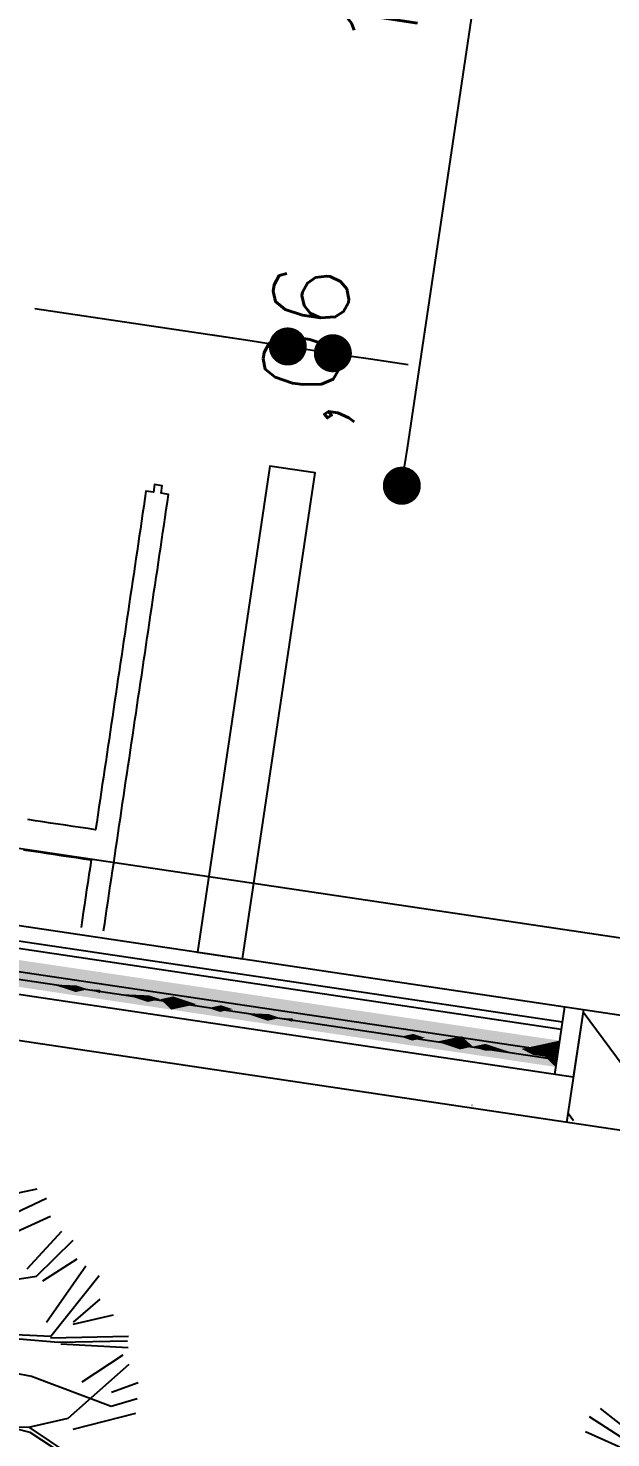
# Model space of a CAD drawing. Header units: millimetres. Extents: x 338 to 506, y 179 to 335.
# Drawn here: x 403.152 to 403.919, y 291.428 to 293.28 of the extents above; entities that cross this region are included whole.
import ezdxf

# ---------------------------------------------------------------- set-up
doc = ezdxf.new("R2010")
doc.units = ezdxf.units.MM
doc.linetypes.add('CENTER', pattern=[2, 1.25, -0.25, 0.25, -0.25])
doc.linetypes.add('DASHED2', pattern=[0.375, 0.25, -0.125])
for name, color, linetype in [('EJES_DE_COLUMNA', 255, 'DASHED2'), ('MOBILIARIO_URBANO', 51, 'Continuous'), ('MUROS', 32, 'Continuous'), ('REJAS', 151, 'Continuous'), ('SEÑALIZACIÓN', 41, 'Continuous')]:
    doc.layers.add(name, color=color, linetype=linetype)
doc.styles.add('NOTAS', font='simplex.shx')
doc.styles.get("Standard").update_dxf_attribs({"font": 'ARIALUNI.ttf'})
doc.dimstyles.new('ROMANS', dxfattribs={"dimtxt": 0.1, "dimasz": 0.05, "dimexe": 0.04, "dimexo": 0.5, "dimgap": 0.05, "dimtad": 1, "dimtih": 1, "dimtoh": 1, "dimdec": 4, "dimzin": 5, "dimdsep": 46, "dimtxsty": 'Standard', "dimsah": 1, "dimcen": 0.05, "dimse1": 1, "dimse2": 1, "dimclrd": 7, "dimclre": 7, "dimclrt": 7, "dimadec": 0, "dimazin": 0, "dimtfac": 1, "dimtdec": 4, "dimtix": 1, "dimtmove": 2, "dimatfit": 3, "dimfxl": 1, "dimtolj": 1, "dimarcsym": 0})

# ---------------------------------------------------------------- blocks, each defined once
blk = doc.blocks.new('ARPLS022')
at = {"color": 0, "linetype": 'ByBlock'}
for p, q in [((0.1437, 0.4006), (0.1615, 0.4638)), ((0.1474, 0.3862), (0.1817, 0.4612)), ((0.1717, 0.4083), (0.1944, 0.4485)), ((0.1306, -0.2305), (0.1262, -0.3379)), ((0.2336, -0.2499), (0.2572, -0.3251)), ((0.3484, -0.2485), (0.3711, -0.3091)), ((0.051, -0.2735), (0.0596, -0.3444)), ((0.3303, -0.2778), (0.3604, -0.323)), ((0.1756, -0.2907), (0.1821, -0.3552)), ((0.3054, -0.2813), (0.3382, -0.3317)), ((0.1714, -0.2993), (0.1756, -0.3659)), ((0.2652, -0.3116), (0.3206, -0.3493)), ((0.0554, -0.3272), (0.0532, -0.3465)), ((0.2572, -0.3251), (0.311, -0.3659)), ((0.0532, -0.3465), (0.0295, -0.3981)), ((0.0596, -0.3444), (0.0318, -0.4024)), ((0.0596, -0.3444), (0.079, -0.3938)), ((0.1262, -0.3379), (0.1026, -0.4476)), ((0.1995, -0.347), (0.2802, -0.3872)), ((0.2524, -0.3343), (0.2878, -0.3748)), ((0.1821, -0.4583), (0.1735, -0.3701)), ((0.1756, -0.3659), (0.1907, -0.4562)), ((0.18, -0.3552), (0.1971, -0.4562)), ((0.1821, -0.3552), (0.2702, -0.4067)), ((0.202, -0.3821), (0.2221, -0.4328)), ((0.2046, -0.3821), (0.2397, -0.4124)), ((0.0656, -0.4025), (0.0984, -0.4807)), ((0.079, -0.3938), (0.1607, -0.4626)), ((0.1287, -0.4051), (0.1717, -0.4529)), ((0.1026, -0.4476), (0.1176, -0.4798)), ((0.1211, -0.4453), (0.1389, -0.4781))]:
    blk.add_line(p, q, dxfattribs=at)
blk = doc.blocks.new('ACCESO_P')
at = {"color": 3}
for p in [(2.60943, 3.73866), (2.60943, 2.20543)]:
    blk.add_blockref('ARPLS022', p, dxfattribs=at)
blk = doc.blocks.new('*U403')
at = {"layer": 'REJAS', "color": 18, "linetype": 'Continuous', "extrusion": (0, 0, -1)}
for points in [[(-3003.3395, 1979.3125), (-3003.3308, 1979.0568), (-3003.3308, 1979.5682)], [(-3003.3483, 1979.0568), (-3003.3658, 1979.5682), (-3003.3658, 1978.5454)], [(-3003.3417, 1979.2486), (-3003.3373, 1979.2486), (-3003.3395, 1979.3125)], [(-3003.3483, 1979.0568), (-3003.3395, 1979.3125), (-3003.357, 1979.3125)], [(-3003.3373, 1979.2486), (-3003.3406, 1979.2166), (-3003.3351, 1979.1847)], [(-3003.3373, 1979.2486), (-3003.3417, 1979.2486), (-3003.3406, 1979.2166)], [(-3003.3406, 1979.2166), (-3003.3417, 1979.2486), (-3003.3439, 1979.1847)], [(-3003.3406, 1979.2166), (-3003.3422, 1979.2006), (-3003.3379, 1979.2006)], [(-3003.3379, 1979.2006), (-3003.3409, 1979.1927), (-3003.3351, 1979.1847)], [(-3003.3351, 1979.1847), (-3003.338, 1979.1887), (-3003.34, 1979.1873)], [(-3003.3395, 1979.1847), (-3003.3351, 1979.1847), (-3003.34, 1979.1873)], [(-3003.3379, 1979.2006), (-3003.3422, 1979.2006), (-3003.3409, 1979.1927)], [(-3003.34, 1979.1873), (-3003.338, 1979.1887), (-3003.3409, 1979.1927)], [(-3003.3439, 1979.1847), (-3003.3395, 1979.1847), (-3003.34, 1979.1873)], [(-3003.3409, 1979.1927), (-3003.3424, 1979.1887), (-3003.34, 1979.1873)], [(-3003.3424, 1979.1887), (-3003.3439, 1979.1847), (-3003.34, 1979.1873)], [(-3003.3409, 1979.1927), (-3003.3422, 1979.2006), (-3003.3439, 1979.1847)], [(-3003.3417, 1979.1207), (-3003.3308, 1979.0568), (-3003.3351, 1979.1847)], [(-3003.3384, 1979.1527), (-3003.3351, 1979.1847), (-3003.3412, 1979.1687)], [(-3003.3366, 1979.1807), (-3003.3351, 1979.1847), (-3003.3391, 1979.182)], [(-3003.3351, 1979.1847), (-3003.3395, 1979.1847), (-3003.3391, 1979.182)], [(-3003.3381, 1979.1767), (-3003.3366, 1979.1807), (-3003.3391, 1979.182)], [(-3003.3391, 1979.182), (-3003.341, 1979.1807), (-3003.3381, 1979.1767)], [(-3003.3381, 1979.1767), (-3003.341, 1979.1807), (-3003.3411, 1979.1767)], [(-3003.3397, 1979.1727), (-3003.3381, 1979.1767), (-3003.3411, 1979.1767)], [(-3003.3384, 1979.1527), (-3003.3412, 1979.1687), (-3003.3428, 1979.1527)], [(-3003.3415, 1979.1833), (-3003.3391, 1979.182), (-3003.3395, 1979.1847)], [(-3003.3415, 1979.1833), (-3003.341, 1979.1807), (-3003.3391, 1979.182)], [(-3003.3439, 1979.1847), (-3003.3415, 1979.1833), (-3003.3395, 1979.1847)], [(-3003.3412, 1979.1687), (-3003.3397, 1979.1727), (-3003.3411, 1979.1767)], [(-3003.341, 1979.1807), (-3003.3439, 1979.1847), (-3003.3411, 1979.1767)], [(-3003.3415, 1979.1833), (-3003.3439, 1979.1847), (-3003.341, 1979.1807)], [(-3003.3439, 1979.1847), (-3003.3425, 1979.1767), (-3003.3411, 1979.1767)], [(-3003.3411, 1979.1767), (-3003.3425, 1979.1767), (-3003.3412, 1979.1687)], [(-3003.3412, 1979.1687), (-3003.3439, 1979.1847), (-3003.3428, 1979.1527)], [(-3003.3417, 1979.1207), (-3003.3439, 1979.1847), (-3003.3483, 1979.0568)], [(-3003.3417, 1979.1207), (-3003.3384, 1979.1527), (-3003.3428, 1979.1527)], [(-3003.3433, 1979.1048), (-3003.339, 1979.1048), (-3003.3417, 1979.1207)], [(-3003.339, 1979.1048), (-3003.342, 1979.0968), (-3003.3362, 1979.0888)], [(-3003.3362, 1979.0888), (-3003.3391, 1979.0928), (-3003.3411, 1979.0914)], [(-3003.339, 1979.1048), (-3003.3433, 1979.1048), (-3003.342, 1979.0968)], [(-3003.3411, 1979.0914), (-3003.3391, 1979.0928), (-3003.342, 1979.0968)], [(-3003.342, 1979.0968), (-3003.3435, 1979.0928), (-3003.3411, 1979.0914)], [(-3003.3435, 1979.0928), (-3003.345, 1979.0888), (-3003.3411, 1979.0914)], [(-3003.342, 1979.0968), (-3003.3433, 1979.1048), (-3003.345, 1979.0888)], [(-3003.3422, 1979.0728), (-3003.3308, 1979.0568), (-3003.3362, 1979.0888)], [(-3003.3406, 1979.0888), (-3003.3362, 1979.0888), (-3003.3411, 1979.0914)], [(-3003.3362, 1979.0888), (-3003.3402, 1979.0861), (-3003.3377, 1979.0848)], [(-3003.3402, 1979.0861), (-3003.3362, 1979.0888), (-3003.3406, 1979.0888)], [(-3003.3377, 1979.0848), (-3003.3402, 1979.0861), (-3003.3392, 1979.0808)], [(-3003.3392, 1979.0808), (-3003.345, 1979.0888), (-3003.3422, 1979.0728)], [(-3003.3392, 1979.0808), (-3003.3402, 1979.0861), (-3003.3421, 1979.0848)], [(-3003.3421, 1979.0848), (-3003.3402, 1979.0861), (-3003.345, 1979.0888)], [(-3003.345, 1979.0888), (-3003.3402, 1979.0861), (-3003.3406, 1979.0888)], [(-3003.345, 1979.0888), (-3003.3406, 1979.0888), (-3003.3411, 1979.0914)], [(-3003.3422, 1979.0728), (-3003.345, 1979.0888), (-3003.3483, 1979.0568)], [(-3003.3365, 1979.0648), (-3003.3404, 1979.0621), (-3003.3308, 1979.0568)], [(-3003.3308, 1979.0568), (-3003.3404, 1979.0621), (-3003.3395, 1979.0568)], [(-3003.3373, 1978.9929), (-3003.3308, 1979.0568), (-3003.3428, 1979.0249)], [(-3003.3395, 1979.0568), (-3003.3386, 1979.0515), (-3003.3308, 1979.0568)], [(-3003.3308, 1979.0568), (-3003.3386, 1979.0515), (-3003.3338, 1979.0488)], [(-3003.3373, 1978.9929), (-3003.3351, 1978.929), (-3003.3308, 1979.0568)], [(-3003.3395, 1978.8011), (-3003.3308, 1978.5454), (-3003.3308, 1979.0568)], [(-3003.3422, 1979.0728), (-3003.3404, 1979.0621), (-3003.3365, 1979.0648)], [(-3003.3434, 1979.0542), (-3003.3386, 1979.0515), (-3003.3395, 1979.0568)], [(-3003.3395, 1979.0568), (-3003.3404, 1979.0621), (-3003.3483, 1979.0568)], [(-3003.3483, 1979.0568), (-3003.3658, 1978.5454), (-3003.3395, 1978.8011)], [(-3003.3434, 1979.0542), (-3003.3395, 1979.0568), (-3003.3483, 1979.0568)], [(-3003.3404, 1979.0621), (-3003.3422, 1979.0728), (-3003.3453, 1979.0648)], [(-3003.3483, 1979.0568), (-3003.3404, 1979.0621), (-3003.3453, 1979.0648)], [(-3003.3483, 1979.0568), (-3003.3425, 1979.0488), (-3003.3434, 1979.0542)], [(-3003.3483, 1979.0568), (-3003.3426, 1979.0408), (-3003.3425, 1979.0488)], [(-3003.3455, 1979.0408), (-3003.3426, 1979.0408), (-3003.3483, 1979.0568)], [(-3003.3428, 1979.0249), (-3003.3483, 1979.0568), (-3003.3461, 1978.9929)], [(-3003.3386, 1979.0515), (-3003.3368, 1979.0408), (-3003.3338, 1979.0488)], [(-3003.3368, 1979.0408), (-3003.3386, 1979.0515), (-3003.3425, 1979.0488)], [(-3003.3426, 1979.0408), (-3003.3368, 1979.0408), (-3003.3425, 1979.0488)], [(-3003.3368, 1979.0408), (-3003.3426, 1979.0408), (-3003.3398, 1979.0328)], [(-3003.3434, 1979.0542), (-3003.3425, 1979.0488), (-3003.3386, 1979.0515)], [(-3003.3398, 1979.0328), (-3003.3426, 1979.0408), (-3003.3428, 1979.0249)], [(-3003.3428, 1979.0249), (-3003.3426, 1979.0408), (-3003.3455, 1979.0408)], [(-3003.3401, 1979.0089), (-3003.3428, 1979.0249), (-3003.3461, 1978.9929)], [(-3003.3401, 1979.0089), (-3003.3431, 1979.0009), (-3003.3373, 1978.9929)], [(-3003.3431, 1979.0009), (-3003.3422, 1978.9956), (-3003.3402, 1978.9969)], [(-3003.3422, 1978.9956), (-3003.3431, 1979.0009), (-3003.3446, 1978.9969)], [(-3003.3406, 1978.9609), (-3003.3351, 1978.929), (-3003.3373, 1978.9929)], [(-3003.3402, 1978.9969), (-3003.3422, 1978.9956), (-3003.3373, 1978.9929)], [(-3003.3373, 1978.9929), (-3003.3422, 1978.9956), (-3003.3417, 1978.9929)], [(-3003.3406, 1978.9609), (-3003.3373, 1978.9929), (-3003.3433, 1978.9769)], [(-3003.3417, 1978.9929), (-3003.3412, 1978.9902), (-3003.3373, 1978.9929)], [(-3003.3373, 1978.9929), (-3003.3412, 1978.9902), (-3003.3388, 1978.9889)], [(-3003.3412, 1978.9902), (-3003.3403, 1978.9849), (-3003.3388, 1978.9889)], [(-3003.3403, 1978.9849), (-3003.3461, 1978.9929), (-3003.3433, 1978.9769)], [(-3003.3403, 1978.9849), (-3003.3412, 1978.9902), (-3003.3432, 1978.9889)], [(-3003.3439, 1978.929), (-3003.3406, 1978.9609), (-3003.3461, 1978.9929)], [(-3003.3432, 1978.9889), (-3003.3412, 1978.9902), (-3003.3461, 1978.9929)], [(-3003.3461, 1978.9929), (-3003.3412, 1978.9902), (-3003.3417, 1978.9929)], [(-3003.3417, 1978.9929), (-3003.3422, 1978.9956), (-3003.3461, 1978.9929)], [(-3003.3461, 1978.9929), (-3003.3422, 1978.9956), (-3003.3446, 1978.9969)], [(-3003.3379, 1978.945), (-3003.3409, 1978.937), (-3003.3351, 1978.929)], [(-3003.3422, 1978.945), (-3003.3379, 1978.945), (-3003.3406, 1978.9609)], [(-3003.3379, 1978.945), (-3003.3422, 1978.945), (-3003.3409, 1978.937)], [(-3003.3409, 1978.937), (-3003.3422, 1978.945), (-3003.3439, 1978.929)], [(-3003.3351, 1978.929), (-3003.338, 1978.933), (-3003.34, 1978.9316)], [(-3003.3395, 1978.929), (-3003.3351, 1978.929), (-3003.34, 1978.9316)], [(-3003.3366, 1978.925), (-3003.3351, 1978.929), (-3003.3391, 1978.9263)], [(-3003.3351, 1978.929), (-3003.3395, 1978.929), (-3003.3391, 1978.9263)], [(-3003.3412, 1978.913), (-3003.3384, 1978.897), (-3003.3351, 1978.929)], [(-3003.3417, 1978.865), (-3003.3395, 1978.8011), (-3003.3351, 1978.929)], [(-3003.3381, 1978.921), (-3003.3366, 1978.925), (-3003.3391, 1978.9263)], [(-3003.34, 1978.9316), (-3003.338, 1978.933), (-3003.3409, 1978.937)], [(-3003.3391, 1978.9263), (-3003.341, 1978.925), (-3003.3381, 1978.921)], [(-3003.3415, 1978.9276), (-3003.3391, 1978.9263), (-3003.3395, 1978.929)], [(-3003.3415, 1978.9276), (-3003.341, 1978.925), (-3003.3391, 1978.9263)], [(-3003.3439, 1978.929), (-3003.3395, 1978.929), (-3003.34, 1978.9316)], [(-3003.3439, 1978.929), (-3003.3415, 1978.9276), (-3003.3395, 1978.929)], [(-3003.3409, 1978.937), (-3003.3424, 1978.933), (-3003.34, 1978.9316)], [(-3003.3424, 1978.933), (-3003.3439, 1978.929), (-3003.34, 1978.9316)], [(-3003.341, 1978.925), (-3003.3439, 1978.929), (-3003.3411, 1978.921)], [(-3003.3415, 1978.9276), (-3003.3439, 1978.929), (-3003.341, 1978.925)], [(-3003.3439, 1978.929), (-3003.3425, 1978.921), (-3003.3411, 1978.921)], [(-3003.3412, 1978.913), (-3003.3439, 1978.929), (-3003.3428, 1978.897)], [(-3003.3381, 1978.921), (-3003.341, 1978.925), (-3003.3411, 1978.921)], [(-3003.3397, 1978.917), (-3003.3381, 1978.921), (-3003.3411, 1978.921)], [(-3003.3384, 1978.897), (-3003.3412, 1978.913), (-3003.3428, 1978.897)], [(-3003.3412, 1978.913), (-3003.3397, 1978.917), (-3003.3411, 1978.921)], [(-3003.3411, 1978.921), (-3003.3425, 1978.921), (-3003.3412, 1978.913)], [(-3003.3428, 1978.897), (-3003.3417, 1978.865), (-3003.3384, 1978.897)], [(-3003.3428, 1978.7692), (-3003.3373, 1978.7372), (-3003.3395, 1978.8011)], [(-3003.3428, 1978.7692), (-3003.3461, 1978.7372), (-3003.3401, 1978.7532)], [(-3003.3431, 1978.7452), (-3003.3373, 1978.7372), (-3003.3401, 1978.7532)], [(-3003.3402, 1978.7412), (-3003.3422, 1978.7399), (-3003.3373, 1978.7372)], [(-3003.3431, 1978.7452), (-3003.3422, 1978.7399), (-3003.3402, 1978.7412)], [(-3003.3422, 1978.7399), (-3003.3431, 1978.7452), (-3003.3446, 1978.7412)], [(-3003.3461, 1978.7372), (-3003.3422, 1978.7399), (-3003.3446, 1978.7412)], [(-3003.3406, 1978.7052), (-3003.3351, 1978.6733), (-3003.3373, 1978.7372)], [(-3003.3373, 1978.7372), (-3003.3422, 1978.7399), (-3003.3417, 1978.7372)], [(-3003.3417, 1978.7372), (-3003.3412, 1978.7345), (-3003.3373, 1978.7372)], [(-3003.3373, 1978.7372), (-3003.3412, 1978.7345), (-3003.3388, 1978.7332)], [(-3003.3433, 1978.7212), (-3003.3406, 1978.7052), (-3003.3373, 1978.7372)], [(-3003.3412, 1978.7345), (-3003.3403, 1978.7292), (-3003.3388, 1978.7332)], [(-3003.3433, 1978.7212), (-3003.3403, 1978.7292), (-3003.3461, 1978.7372)], [(-3003.3403, 1978.7292), (-3003.3412, 1978.7345), (-3003.3432, 1978.7332)], [(-3003.3461, 1978.7372), (-3003.3526, 1978.6733), (-3003.3406, 1978.7052)], [(-3003.3432, 1978.7332), (-3003.3412, 1978.7345), (-3003.3461, 1978.7372)], [(-3003.3461, 1978.7372), (-3003.3412, 1978.7345), (-3003.3417, 1978.7372)], [(-3003.3417, 1978.7372), (-3003.3422, 1978.7399), (-3003.3461, 1978.7372)], [(-3003.3406, 1978.7052), (-3003.3408, 1978.6893), (-3003.3379, 1978.6893)], [(-3003.3436, 1978.6973), (-3003.3408, 1978.6893), (-3003.3406, 1978.7052)], [(-3003.3379, 1978.6893), (-3003.3408, 1978.6893), (-3003.3351, 1978.6733)], [(-3003.3351, 1978.6733), (-3003.3408, 1978.6893), (-3003.3409, 1978.6813)], [(-3003.3466, 1978.6893), (-3003.3408, 1978.6893), (-3003.3436, 1978.6973)], [(-3003.3408, 1978.6893), (-3003.3466, 1978.6893), (-3003.3409, 1978.6813)], [(-3003.3466, 1978.6893), (-3003.3448, 1978.6786), (-3003.3409, 1978.6813)], [(-3003.3448, 1978.6786), (-3003.3466, 1978.6893), (-3003.3496, 1978.6813)], [(-3003.3417, 1978.6094), (-3003.3308, 1978.5454), (-3003.3351, 1978.6733)], [(-3003.3351, 1978.6733), (-3003.3409, 1978.6813), (-3003.34, 1978.6759)], [(-3003.3376, 1978.6746), (-3003.3397, 1978.6742), (-3003.3351, 1978.6733)], [(-3003.3351, 1978.6733), (-3003.3397, 1978.6742), (-3003.3395, 1978.6733)], [(-3003.3351, 1978.6733), (-3003.3394, 1978.6724), (-3003.3371, 1978.672)], [(-3003.3394, 1978.6724), (-3003.3351, 1978.6733), (-3003.3395, 1978.6733)], [(-3003.3351, 1978.6733), (-3003.343, 1978.668), (-3003.3381, 1978.6653)], [(-3003.3412, 1978.6573), (-3003.3384, 1978.6413), (-3003.3351, 1978.6733)], [(-3003.3371, 1978.672), (-3003.3394, 1978.6724), (-3003.3391, 1978.6706)], [(-3003.34, 1978.6759), (-3003.3397, 1978.6742), (-3003.3376, 1978.6746)], [(-3003.343, 1978.668), (-3003.3412, 1978.6573), (-3003.3381, 1978.6653)], [(-3003.3391, 1978.6706), (-3003.3394, 1978.6724), (-3003.3415, 1978.672)], [(-3003.3391, 1978.6706), (-3003.3415, 1978.672), (-3003.342, 1978.6706)], [(-3003.342, 1978.6706), (-3003.341, 1978.6693), (-3003.3391, 1978.6706)], [(-3003.3415, 1978.672), (-3003.3394, 1978.6724), (-3003.3439, 1978.6733)], [(-3003.3439, 1978.6733), (-3003.3394, 1978.6724), (-3003.3395, 1978.6733)], [(-3003.3395, 1978.6733), (-3003.3397, 1978.6742), (-3003.3439, 1978.6733)], [(-3003.3397, 1978.6742), (-3003.34, 1978.6759), (-3003.3419, 1978.6746)], [(-3003.3439, 1978.6733), (-3003.3397, 1978.6742), (-3003.3419, 1978.6746)], [(-3003.34, 1978.6759), (-3003.3409, 1978.6813), (-3003.3448, 1978.6786)], [(-3003.34, 1978.6759), (-3003.3448, 1978.6786), (-3003.3439, 1978.6733)], [(-3003.343, 1978.668), (-3003.341, 1978.6693), (-3003.342, 1978.6706)], [(-3003.3472, 1978.6413), (-3003.3412, 1978.6573), (-3003.3526, 1978.6733)], [(-3003.3412, 1978.6573), (-3003.343, 1978.668), (-3003.3469, 1978.6653)], [(-3003.3415, 1978.672), (-3003.3439, 1978.6733), (-3003.342, 1978.6706)], [(-3003.3526, 1978.6733), (-3003.3658, 1978.5454), (-3003.3417, 1978.6094)], [(-3003.3439, 1978.6733), (-3003.3434, 1978.6706), (-3003.342, 1978.6706)], [(-3003.3434, 1978.6706), (-3003.343, 1978.668), (-3003.342, 1978.6706)], [(-3003.3469, 1978.6653), (-3003.343, 1978.668), (-3003.3526, 1978.6733)], [(-3003.3526, 1978.6733), (-3003.343, 1978.668), (-3003.3439, 1978.6733)], [(-3003.3439, 1978.6733), (-3003.3448, 1978.6786), (-3003.3526, 1978.6733)], [(-3003.3526, 1978.6733), (-3003.3448, 1978.6786), (-3003.3496, 1978.6813)], [(-3003.3398, 1978.6493), (-3003.3412, 1978.6493), (-3003.3384, 1978.6413)], [(-3003.3384, 1978.6413), (-3003.3412, 1978.6493), (-3003.3413, 1978.6453)], [(-3003.3412, 1978.6573), (-3003.3412, 1978.6493), (-3003.3398, 1978.6493)], [(-3003.3427, 1978.6533), (-3003.3412, 1978.6493), (-3003.3412, 1978.6573)], [(-3003.3442, 1978.6493), (-3003.3412, 1978.6493), (-3003.3427, 1978.6533)], [(-3003.3412, 1978.6493), (-3003.3442, 1978.6493), (-3003.3413, 1978.6453)], [(-3003.3442, 1978.6493), (-3003.3433, 1978.644), (-3003.3413, 1978.6453)], [(-3003.3457, 1978.6453), (-3003.3433, 1978.644), (-3003.3442, 1978.6493)], [(-3003.3413, 1978.6453), (-3003.3433, 1978.644), (-3003.3384, 1978.6413)], [(-3003.3384, 1978.6413), (-3003.3433, 1978.644), (-3003.3428, 1978.6413)], [(-3003.3399, 1978.6373), (-3003.3384, 1978.6413), (-3003.3423, 1978.6387)], [(-3003.3384, 1978.6413), (-3003.3428, 1978.6413), (-3003.3423, 1978.6387)], [(-3003.3414, 1978.6333), (-3003.3401, 1978.6253), (-3003.3384, 1978.6413)], [(-3003.3414, 1978.6333), (-3003.3399, 1978.6373), (-3003.3423, 1978.6387)], [(-3003.3444, 1978.6253), (-3003.3401, 1978.6253), (-3003.3414, 1978.6333)], [(-3003.3444, 1978.6253), (-3003.3414, 1978.6333), (-3003.3472, 1978.6413)], [(-3003.3423, 1978.6387), (-3003.3443, 1978.6373), (-3003.3414, 1978.6333)], [(-3003.3428, 1978.6413), (-3003.3472, 1978.6413), (-3003.3423, 1978.6387)], [(-3003.3472, 1978.6413), (-3003.3443, 1978.6373), (-3003.3423, 1978.6387)], [(-3003.3433, 1978.644), (-3003.3472, 1978.6413), (-3003.3428, 1978.6413)], [(-3003.3472, 1978.6413), (-3003.3433, 1978.644), (-3003.3457, 1978.6453)], [(-3003.3417, 1978.6094), (-3003.3401, 1978.6253), (-3003.3444, 1978.6253)], [(-3003.3417, 1978.6094), (-3003.3421, 1978.5774), (-3003.3362, 1978.5774)], [(-3003.3477, 1978.5934), (-3003.3421, 1978.5774), (-3003.3417, 1978.6094)], [(-3003.3537, 1978.5774), (-3003.3421, 1978.5774), (-3003.3477, 1978.5934)], [(-3003.3362, 1978.5774), (-3003.3421, 1978.5774), (-3003.3308, 1978.5454)], [(-3003.3308, 1978.5454), (-3003.3421, 1978.5774), (-3003.3422, 1978.5614)], [(-3003.3421, 1978.5774), (-3003.3537, 1978.5774), (-3003.3422, 1978.5614)], [(-3003.3537, 1978.5774), (-3003.3501, 1978.5561), (-3003.3422, 1978.5614)], [(-3003.3501, 1978.5561), (-3003.3537, 1978.5774), (-3003.3597, 1978.5614)], [(-3003.3308, 1978.5454), (-3003.3422, 1978.5614), (-3003.3404, 1978.5508)], [(-3003.3404, 1978.5508), (-3003.3422, 1978.5614), (-3003.3501, 1978.5561)], [(-3003.3404, 1978.5508), (-3003.3501, 1978.5561), (-3003.3483, 1978.5454)], [(-3003.3483, 1978.5454), (-3003.3501, 1978.5561), (-3003.3658, 1978.5454)], [(-3003.3658, 1978.5454), (-3003.3501, 1978.5561), (-3003.3597, 1978.5614)], [(-3003.3356, 1978.5481), (-3003.3398, 1978.5472), (-3003.3308, 1978.5454)], [(-3003.3308, 1978.5454), (-3003.3398, 1978.5472), (-3003.3395, 1978.5454)], [(-3003.3404, 1978.5508), (-3003.3398, 1978.5472), (-3003.3356, 1978.5481)], [(-3003.3395, 1978.5454), (-3003.3398, 1978.5472), (-3003.3483, 1978.5454)], [(-3003.3398, 1978.5472), (-3003.3404, 1978.5508), (-3003.3443, 1978.5481)], [(-3003.3483, 1978.5454), (-3003.3398, 1978.5472), (-3003.3443, 1978.5481)]]:
    blk.add_solid(points, dxfattribs=at)
blk = doc.blocks.new('*X409')
at = {"color": 0}
for p, q in [((3003.265, 1978.647), (3003.2649, 1978.6468)), ((3003.4079, 1978.5204), (3003.2641, 1978.3767)), ((3003.2732, 1978.5204), (3003.2645, 1978.5118)), ((3003.4103, 1978.3882), (3003.2638, 1978.2416)), ((3003.4098, 1978.253), (3003.2634, 1978.1065)), ((3003.4093, 1978.1178), (3003.263, 1977.9715)), ((3003.4089, 1977.9826), (3003.3467, 1977.9204))]:
    blk.add_line(p, q, dxfattribs=at)
blk = doc.blocks.new('_DOT')
at = {"color": 0, "linetype": 'ByBlock'}
blk.add_line((-0.5, 0), (-1, 0), dxfattribs=at)
at = {"color": 0, "linetype": 'ByBlock', "const_width": 0.5}
blk.add_lwpolyline([(-0.25, 0, 1), (0.25, 0, 1)], format="xyb", close=True, dxfattribs=at)
blk = doc.blocks.new('*U1171')
at = {"layer": 'REJAS', "color": 7, "style": 'NOTAS'}
blk.add_text(',89', height=0.1, dxfattribs=at).set_placement((3004.1131, 1979.4391))
blk = doc.blocks.new('*D519')
at = {"layer": 'DEFPOINTS', "color": 0, "transparency": 16777216}
for p in [(3004.0565, 1979.9256), (3004.0565, 1979.0335), (3004.2154, 1979.0335)]:
    blk.add_point(p, dxfattribs=at)
at = {"layer": 'REJAS', "color": 7, "transparency": 16777216}
for p, q in [((3004.2154, 1979.8756), (3004.2154, 1979.5891)), ((3004.2154, 1979.0835), (3004.2154, 1979.3701))]:
    blk.add_line(p, q, dxfattribs=at)
at = {"transparency": 16777216}
blk.add_blockref('*U1171', (0, 0), dxfattribs=at)
at = {"layer": 'REJAS', "color": 7, "transparency": 16777216, "xscale": 0.05, "yscale": 0.05, "zscale": 0.05}
for p, rotation in [((3004.2154, 1979.9256), 90), ((3004.2154, 1979.0335), 270)]:
    blk.add_blockref('_DOT', p, dxfattribs=dict(at, rotation=rotation))
blk = doc.blocks.new('*U1172')
at = {"layer": 'REJAS', "color": 7, "style": 'NOTAS'}
blk.add_text(',06', height=0.1, dxfattribs=at).set_placement((3004.1131, 1978.9631))
blk = doc.blocks.new('*D520')
at = {"layer": 'DEFPOINTS', "color": 0, "transparency": 16777216}
for p in [(3004.0565, 1979.0335), (3004.0565, 1978.9735), (3004.2154, 1978.9735)]:
    blk.add_point(p, dxfattribs=at)
at = {"layer": 'REJAS', "color": 7, "transparency": 16777216}
for p, q in [((3004.2154, 1979.0835), (3004.2154, 1979.1335)), ((3004.2154, 1979.0335), (3004.2154, 1978.9735)), ((3004.2154, 1978.9235), (3004.2154, 1978.8735))]:
    blk.add_line(p, q, dxfattribs=at)
at = {"transparency": 16777216}
blk.add_blockref('*U1172', (0, 0), dxfattribs=at)
at = {"layer": 'REJAS', "color": 7, "transparency": 16777216, "xscale": 0.05, "yscale": 0.05, "zscale": 0.05}
for p, rotation in [((3004.2154, 1979.0335), 270), ((3004.2154, 1978.9735), 90)]:
    blk.add_blockref('_DOT', p, dxfattribs=dict(at, rotation=rotation))
blk = doc.blocks.new('*U1187')
at = {"layer": 'REJAS', "color": 7, "style": 'NOTAS'}
blk.add_text('1,40', height=0.1, dxfattribs=at).set_placement((3004.6137, 1978.9272))
blk = doc.blocks.new('*D536')
at = {"layer": 'DEFPOINTS', "color": 0, "transparency": 16777216}
for p in [(3004.0565, 1978.9735), (3005.4565, 1978.9571), (3005.4565, 1978.8581)]:
    blk.add_point(p, dxfattribs=at)
at = {"layer": 'REJAS', "color": 7, "transparency": 16777216}
blk.add_line((3004.1065, 1978.8581), (3005.4065, 1978.8581), dxfattribs=at)
at = {"transparency": 16777216}
blk.add_blockref('*U1187', (0, 0), dxfattribs=at)
at = {"layer": 'REJAS', "color": 7, "transparency": 16777216, "xscale": 0.05, "yscale": 0.05, "zscale": 0.05, "rotation": 180}
blk.add_blockref('_DOT', (3004.0565, 1978.8581), dxfattribs=at)
at = {"layer": 'REJAS', "color": 7, "transparency": 16777216, "xscale": 0.05, "yscale": 0.05, "zscale": 0.05}
blk.add_blockref('_DOT', (3005.4565, 1978.8581), dxfattribs=at)
blk = doc.blocks.new('EJES_ESTRUCTURALES')
at = {"layer": 'EJES_DE_COLUMNA', "color": 9, "linetype": 'CENTER'}
blk.add_line((741.96581, 131.2663), (741.96581, 199.7363), dxfattribs=at)
blk = doc.blocks.new('BAÑOS_PUBLICOS_PISO_1')
at = {"layer": 'MOBILIARIO_URBANO', "color": 51}
for points in [[(3003.42, 1979.16, 0), (3003.42, 1979.16, 0), (3003.43, 1979.16, 0), (3003.44, 1979.16, 0), (3003.45, 1979.16, 0), (3003.46, 1979.16, 0), (3003.47, 1979.16, 0), (3003.47, 1979.16, 0), (3003.48, 1979.16, 0), (3003.49, 1979.16, 0), (3003.5, 1979.16, 0), (3003.51, 1979.16, 0), (3003.52, 1979.16, 0), (3003.52, 1979.16, 0), (3003.53, 1979.16, 0), (3003.54, 1979.16, 0), (3003.55, 1979.16, 0), (3003.56, 1979.16, 0), (3003.57, 1979.16, 0), (3003.58, 1979.16, 0), (3003.58, 1979.16, 0), (3003.59, 1979.16, 0), (3003.6, 1979.16, 0), (3003.61, 1979.16, 0), (3003.62, 1979.16, 0), (3003.63, 1979.16, 0), (3003.63, 1979.16, 0), (3003.64, 1979.16, 0), (3003.65, 1979.16, 0), (3003.66, 1979.16, 0), (3003.67, 1979.16, 0), (3003.68, 1979.16, 0), (3003.68, 1979.16, 0), (3003.69, 1979.16, 0), (3003.7, 1979.16, 0), (3003.71, 1979.16, 0), (3003.72, 1979.16, 0), (3003.73, 1979.16, 0), (3003.74, 1979.16, 0), (3003.74, 1979.16, 0), (3003.75, 1979.16, 0), (3003.76, 1979.16, 0), (3003.77, 1979.16, 0), (3003.78, 1979.16, 0), (3003.79, 1979.16, 0), (3003.79, 1979.16, 0), (3003.8, 1979.16, 0), (3003.81, 1979.16, 0), (3003.82, 1979.16, 0), (3003.83, 1979.16, 0), (3003.84, 1979.16, 0), (3003.85, 1979.16, 0), (3003.85, 1979.16, 0), (3003.86, 1979.16, 0), (3003.87, 1979.16, 0), (3003.88, 1979.16, 0), (3003.89, 1979.16, 0), (3003.9, 1979.16, 0), (3003.91, 1979.16, 0), (3003.91, 1979.16, 0), (3003.92, 1979.16, 0), (3003.93, 1979.16, 0), (3003.94, 1979.16, 0), (3003.95, 1979.16, 0), (3003.96, 1979.16, 0), (3003.96, 1979.16, 0), (3003.97, 1979.16, 0), (3003.97, 1979.16, 0), (3003.97, 1979.16, 0), (3003.97, 1979.16, 0), (3003.97, 1979.16, 0), (3003.97, 1979.16, 0), (3003.97, 1979.16, 0), (3003.97, 1979.16, 0), (3003.97, 1979.16, 0), (3003.98, 1979.16, 0), (3003.98, 1979.16, 0), (3003.98, 1979.16, 0), (3003.98, 1979.16, 0), (3003.98, 1979.16, 0), (3003.98, 1979.16, 0), (3003.98, 1979.16, 0), (3003.98, 1979.16, 0), (3003.98, 1979.16, 0), (3003.98, 1979.16, 0), (3003.98, 1979.16, 0), (3003.98, 1979.16, 0), (3003.98, 1979.16, 0), (3003.98, 1979.16, 0), (3003.98, 1979.16, 0), (3003.98, 1979.16, 0), (3003.98, 1979.16, 0), (3003.99, 1979.16, 0), (3003.99, 1979.16, 0), (3003.99, 1979.16, 0), (3003.99, 1979.16, 0), (3003.99, 1979.16, 0), (3003.99, 1979.16, 0), (3003.99, 1979.16, 0), (3003.99, 1979.16, 0), (3003.99, 1979.16, 0), (3003.99, 1979.16, 0), (3003.99, 1979.16, 0), (3003.99, 1979.16, 0), (3003.99, 1979.16, 0), (3003.99, 1979.16, 0), (3003.99, 1979.16, 0), (3003.99, 1979.16, 0), (3003.99, 1979.16, 0), (3003.99, 1979.16, 0), (3004, 1979.16, 0), (3004, 1979.16, 0), (3004, 1979.16, 0), (3004, 1979.16, 0), (3004, 1979.16, 0), (3004, 1979.16, 0), (3004, 1979.16, 0), (3004, 1979.16, 0), (3004, 1979.16, 0), (3004, 1979.16, 0), (3004, 1979.16, 0), (3004, 1979.16, 0), (3004, 1979.16, 0), (3004, 1979.16, 0), (3004, 1979.16, 0), (3004, 1979.16, 0), (3004, 1979.16, 0), (3004, 1979.16, 0), (3004, 1979.16, 0), (3004, 1979.16, 0), (3004, 1979.16, 0), (3004, 1979.16, 0), (3004, 1979.17, 0), (3004.01, 1979.17, 0), (3004.01, 1979.17, 0), (3004.01, 1979.17, 0), (3004.01, 1979.17, 0), (3004.01, 1979.17, 0), (3004.01, 1979.17, 0), (3004.01, 1979.17, 0), (3004.01, 1979.17, 0), (3004.01, 1979.17, 0), (3004.01, 1979.17, 0), (3004.01, 1979.17, 0), (3004.01, 1979.17, 0), (3004.01, 1979.17, 0), (3004.01, 1979.17, 0), (3004.01, 1979.17, 0), (3004.01, 1979.17, 0), (3004.01, 1979.17, 0), (3004.01, 1979.17, 0), (3004.01, 1979.17, 0), (3004.01, 1979.17, 0), (3004.01, 1979.17, 0), (3004.01, 1979.17, 0), (3004.01, 1979.17, 0), (3004.01, 1979.17, 0), (3004.01, 1979.17, 0), (3004.01, 1979.17, 0), (3004.01, 1979.17, 0), (3004.01, 1979.17, 0), (3004.01, 1979.17, 0), (3004.01, 1979.17, 0), (3004.01, 1979.17, 0), (3004.01, 1979.17, 0), (3004.01, 1979.17, 0), (3004.01, 1979.17, 0), (3004.01, 1979.17, 0), (3004.01, 1979.17, 0), (3004.01, 1979.17, 0), (3004.01, 1979.17, 0), (3004.01, 1979.17, 0), (3004.01, 1979.17, 0), (3004.01, 1979.18, 0), (3004.01, 1979.18, 0), (3004.01, 1979.18, 0), (3004.01, 1979.18, 0), (3004.01, 1979.18, 0), (3004.01, 1979.18, 0), (3004.01, 1979.18, 0), (3004.01, 1979.18, 0), (3004.01, 1979.18, 0), (3004.01, 1979.18, 0), (3004.01, 1979.18, 0), (3004.01, 1979.18, 0), (3004.01, 1979.18, 0), (3004.01, 1979.18, 0), (3004.01, 1979.18, 0), (3004.01, 1979.18, 0), (3004.01, 1979.18, 0), (3004.01, 1979.18, 0), (3004.01, 1979.18, 0), (3004.01, 1979.18, 0), (3004.01, 1979.18, 0), (3004.01, 1979.18, 0), (3004.01, 1979.18, 0), (3004.01, 1979.18, 0), (3004.01, 1979.18, 0), (3004.01, 1979.18, 0), (3004.01, 1979.18, 0), (3004.01, 1979.18, 0), (3004.01, 1979.18, 0), (3004.01, 1979.18, 0), (3004.01, 1979.18, 0), (3004.01, 1979.18, 0), (3004, 1979.18, 0), (3004, 1979.18, 0), (3004, 1979.18, 0), (3004, 1979.18, 0), (3004, 1979.18, 0), (3004, 1979.18, 0), (3004, 1979.18, 0), (3004, 1979.18, 0), (3004, 1979.19, 0), (3004, 1979.19, 0), (3004, 1979.19, 0), (3004, 1979.19, 0), (3004, 1979.19, 0), (3004, 1979.19, 0), (3004, 1979.19, 0), (3004, 1979.19, 0), (3004, 1979.19, 0), (3004, 1979.19, 0), (3004, 1979.19, 0), (3004, 1979.19, 0), (3004, 1979.19, 0), (3004, 1979.19, 0), (3004, 1979.19, 0), (3003.99, 1979.19, 0), (3003.99, 1979.19, 0), (3003.99, 1979.19, 0), (3003.99, 1979.19, 0), (3003.99, 1979.19, 0), (3003.99, 1979.19, 0), (3003.99, 1979.19, 0), (3003.99, 1979.19, 0), (3003.99, 1979.19, 0), (3003.99, 1979.19, 0), (3003.99, 1979.19, 0), (3003.99, 1979.19, 0), (3003.99, 1979.19, 0), (3003.99, 1979.19, 0), (3003.99, 1979.19, 0), (3003.99, 1979.19, 0), (3003.99, 1979.19, 0), (3003.99, 1979.19, 0), (3003.98, 1979.19, 0), (3003.98, 1979.19, 0), (3003.98, 1979.19, 0), (3003.98, 1979.19, 0), (3003.98, 1979.19, 0), (3003.98, 1979.19, 0), (3003.98, 1979.19, 0), (3003.98, 1979.19, 0), (3003.98, 1979.19, 0), (3003.98, 1979.19, 0), (3003.98, 1979.19, 0), (3003.98, 1979.19, 0), (3003.98, 1979.19, 0), (3003.98, 1979.19, 0), (3003.98, 1979.19, 0), (3003.98, 1979.19, 0), (3003.98, 1979.19, 0), (3003.97, 1979.19, 0), (3003.97, 1979.19, 0), (3003.97, 1979.19, 0), (3003.97, 1979.19, 0), (3003.97, 1979.19, 0), (3003.97, 1979.19, 0), (3003.97, 1979.19, 0), (3003.97, 1979.19, 0), (3003.97, 1979.19, 0), (3003.97, 1979.19, 0), (3003.96, 1979.19, 0), (3003.95, 1979.19, 0), (3003.94, 1979.19, 0), (3003.93, 1979.19, 0), (3003.92, 1979.19, 0), (3003.92, 1979.19, 0), (3003.91, 1979.19, 0), (3003.9, 1979.19, 0), (3003.89, 1979.19, 0), (3003.88, 1979.19, 0), (3003.87, 1979.19, 0), (3003.87, 1979.19, 0), (3003.86, 1979.19, 0), (3003.85, 1979.19, 0), (3003.84, 1979.19, 0), (3003.83, 1979.19, 0), (3003.82, 1979.19, 0), (3003.81, 1979.19, 0), (3003.81, 1979.19, 0), (3003.8, 1979.19, 0), (3003.79, 1979.19, 0), (3003.78, 1979.19, 0), (3003.77, 1979.19, 0), (3003.76, 1979.19, 0), (3003.75, 1979.19, 0), (3003.75, 1979.19, 0), (3003.74, 1979.19, 0), (3003.73, 1979.19, 0), (3003.72, 1979.19, 0), (3003.71, 1979.19, 0), (3003.7, 1979.19, 0), (3003.7, 1979.19, 0), (3003.69, 1979.19, 0), (3003.68, 1979.19, 0), (3003.67, 1979.19, 0), (3003.66, 1979.19, 0), (3003.65, 1979.19, 0), (3003.64, 1979.19, 0), (3003.64, 1979.19, 0), (3003.63, 1979.19, 0), (3003.62, 1979.19, 0), (3003.61, 1979.19, 0), (3003.6, 1979.19, 0), (3003.59, 1979.19, 0), (3003.59, 1979.19, 0), (3003.58, 1979.19, 0), (3003.57, 1979.19, 0), (3003.56, 1979.19, 0), (3003.55, 1979.19, 0), (3003.55, 1979.19, 0), (3003.55, 1979.2, 0), (3003.55, 1979.21, 0), (3003.55, 1979.22, 0), (3003.55, 1979.23, 0), (3003.55, 1979.24, 0), (3003.55, 1979.25, 0), (3003.55, 1979.26, 0), (3003.55, 1979.27, 0), (3003.55, 1979.28, 0)], [(3003.51, 1979.28, 0), (3003.51, 1979.27, 0), (3003.51, 1979.26, 0), (3003.51, 1979.25, 0), (3003.51, 1979.24, 0), (3003.51, 1979.23, 0), (3003.51, 1979.23, 0), (3003.51, 1979.22, 0), (3003.51, 1979.21, 0), (3003.51, 1979.2, 0), (3003.51, 1979.19, 0), (3003.5, 1979.19, 0), (3003.49, 1979.19, 0), (3003.48, 1979.19, 0), (3003.47, 1979.19, 0), (3003.47, 1979.19, 0), (3003.46, 1979.19, 0), (3003.45, 1979.19, 0), (3003.44, 1979.19, 0), (3003.43, 1979.19, 0), (3003.42, 1979.19, 0), (3003.42, 1979.19, 0)]]:
    blk.add_polyline3d(points, dxfattribs=at)
at = {"layer": 'MUROS'}
blk.add_line((3003.41076, 1978.52044), (3003.26076, 1978.52044), dxfattribs=at)
blk.add_lwpolyline([(3003.26076, 1980.52044), (3003.41076, 1980.52044), (3003.41076, 1975.92044), (3003.26076, 1975.92044)], close=True, dxfattribs=at)
blk.add_lwpolyline([(3003.26076, 1980.52044), (3003.41076, 1980.52044), (3003.41076, 1975.92044), (3003.26076, 1975.92044)], close=True, dxfattribs=at)
blk.add_lwpolyline([(3003.26076, 1980.52044), (3003.41076, 1980.52044), (3003.41076, 1975.92044), (3003.26076, 1975.92044)], close=True, dxfattribs=at)
blk.add_lwpolyline([(3003.41076, 1979.03386), (3003.41076, 1978.97386), (3004.05654, 1978.97353), (3004.05654, 1979.03353), (3003.41076, 1979.03386)], dxfattribs=at)
at = {"layer": 'REJAS', "color": 18}
for p, q in [((3003.32076, 1978.52044), (3003.32076, 1980.52044)), ((3003.34076, 1980.49544), (3003.34076, 1978.54544)), ((3003.35076, 1980.49544), (3003.35076, 1978.54544)), ((3003.38076, 1978.54544), (3003.38076, 1980.49544)), ((3003.39076, 1980.49544), (3003.39076, 1978.54544)), ((3003.41076, 1978.54544), (3003.32076, 1978.54544)), ((3003.41076, 1978.52044), (3003.32076, 1978.52044))]:
    blk.add_line(p, q, dxfattribs=at)
at = {"layer": 'MUROS', "linetype": 'Continuous'}
blk.add_blockref('*X409', (0, 0), dxfattribs=at)
at = {"layer": 'REJAS', "color": 18, "linetype": 'Continuous'}
blk.add_blockref('*U403', (0, 0), dxfattribs=at)
at = {"layer": 'REJAS', "color": 18}
for base, p1, p2, angle, picture, middle in [((3004.21544, 1979.03353), (3004.05654, 1979.92565), (3004.05654, 1979.03353), 90, '*D519', (3004.21544, 1979.47959)), ((3004.21544, 1978.97353), (3004.05654, 1979.03353), (3004.05654, 1978.97353), 90, '*D520', (3004.21544, 1979.00353)), ((3005.45654, 1978.85814), (3004.05654, 1978.97353), (3005.45654, 1978.95709), 180, '*D536', (3004.75654, 1978.96766))]:
    dim = blk.add_linear_dim(base=base, p1=p1, p2=p2, angle=angle, dimstyle='ROMANS', dxfattribs=at)
    dim.commit()
    dim.dimension.update_dxf_attribs({"geometry": picture, "text_midpoint": middle})
blk = doc.blocks.new('A$C7152A42C')
at = {"color": 18}
blk.add_blockref('BAÑOS_PUBLICOS_PISO_1', (-2892.7659, -1880.28762), dxfattribs=at)
at = {"layer": 'EJES_DE_COLUMNA'}
blk.add_blockref('EJES_ESTRUCTURALES', (-631.22088, -95.28525), dxfattribs=at)
at = {"layer": 'SEÑALIZACIÓN'}
blk.add_blockref('ACCESO_P', (107.32561, 95.47931), dxfattribs=at)

msp = doc.modelspace()

# ---------------------------------------------------------------- block references
at = {"layer": 'MUROS', "color": 32, "rotation": 81.53046525965426}
msp.add_blockref('A$C7152A42C', (484.7482, 168.0844), dxfattribs=at)

doc.saveas('drawing.dxf')
